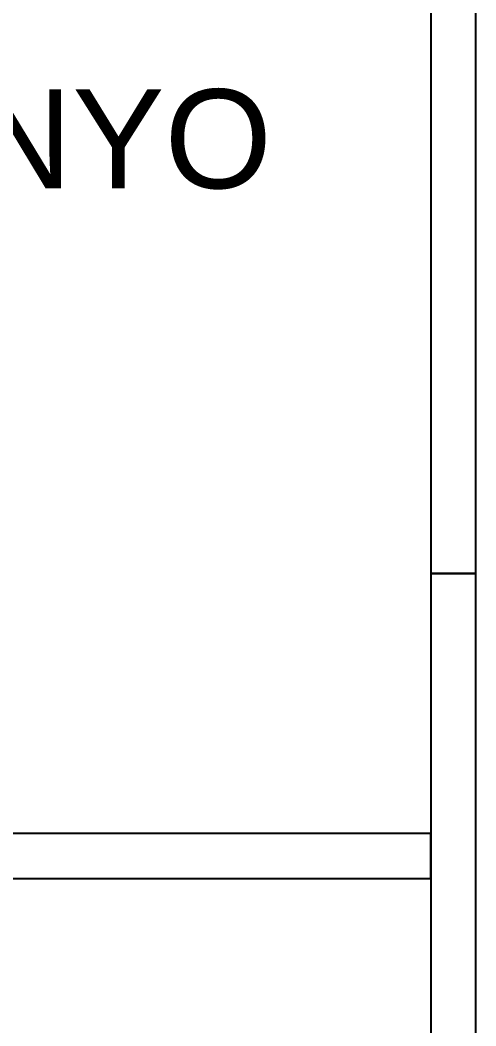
# Model space of a CAD drawing. Header units: centimetres. Extents: x -71 to 5571, y -2315 to 960.
# Drawn here: x 5061.7 to 5163, y 344.5 to 568 of the extents above; entities that cross this region are included whole.
import ezdxf
from ezdxf.enums import TextEntityAlignment as Align

# ---------------------------------------------------------------- set-up
doc = ezdxf.new("R2010")
doc.units = ezdxf.units.CM
for name, color, linetype in [('DIS_DUVAR_100', 7, 'Continuous'), ('IC_DUVAR_100', 7, 'Continuous'), ('ODA_ADLARI', 7, 'Continuous')]:
    doc.layers.add(name, color=color, linetype=linetype)
doc.styles.add('ARIAL_TR', font='arial.ttf')

# ---------------------------------------------------------------- blocks, each defined once
blk = doc.blocks.new("100'LÜK 115.5'LİK PANO")
blk.add_lwpolyline([(0, 0), (10, 0), (10, 115.5), (0, 115.5)], close=True)
blk = doc.blocks.new("100'LÜK 125'LİK PANO")
blk.add_lwpolyline([(0, 0), (10, 0), (10, 125.5), (0, 125.5)], close=True)

msp = doc.modelspace()

# ---------------------------------------------------------------- block references
at = {"layer": 'DIS_DUVAR_100'}
for p in [(5153, 445), (5153, 319.5)]:
    msp.add_blockref("100'LÜK 125'LİK PANO", p, dxfattribs=at)
at = {"layer": 'IC_DUVAR_100', "rotation": 270}
msp.add_blockref("100'LÜK 115.5'LİK PANO", (5037.5, 387.25), dxfattribs=at)

# ---------------------------------------------------------------- texts
at = {"layer": 'ODA_ADLARI', "style": 'ARIAL_TR'}
msp.add_text('BANYO', height=22, dxfattribs=at).set_placement((5063.875, 541.625), align=Align.MIDDLE_CENTER)

doc.saveas('drawing.dxf')
